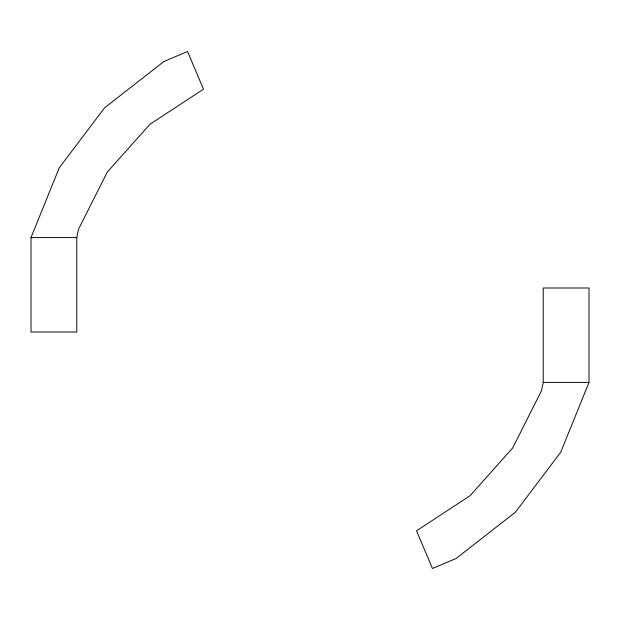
<?xml version="1.0" encoding="UTF-8"?>
<svg xmlns="http://www.w3.org/2000/svg" width="620" height="620" viewBox="0 0 620 620"><rect width="100%" height="100%" fill="white"/><g stroke="black" fill="none" stroke-linecap="round" stroke-linejoin="round"><path stroke-width="0.93" d="M76.779 237.584L78.531 229.175L107.338 172.019L149.955 124.271L203.476 89.179L187.535 51.514L163.92 61.512L104.586 107.787L59.249 167.842L31 237.584L31 332.01L76.779 332.01L76.779 237.584L31 237.584M543.221 382.416L541.469 390.825L512.663 447.981L470.045 495.729L416.524 530.821L432.466 568.486L456.08 558.488L515.414 512.213L560.751 452.158L589 382.416L589 287.99L543.221 287.99L543.221 382.416L589 382.416"/></g></svg>
